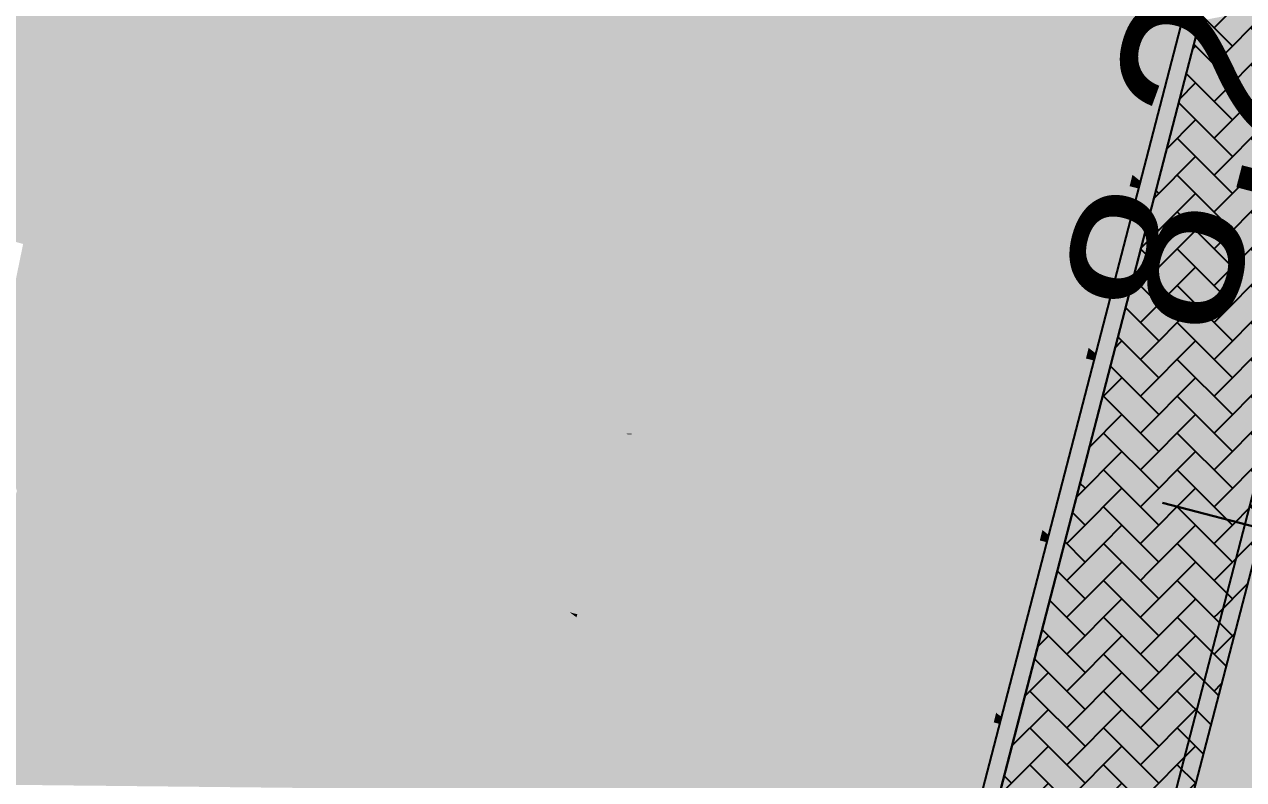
# Model space of a CAD drawing. Header units: millimetres. Extents: x 340454 to 342791, y 6993867 to 6995092.
# Drawn here: x 340750.35 to 340757.48, y 6994456.21 to 6994460.63 of the extents above; entities that cross this region are included whole.
import ezdxf

# ---------------------------------------------------------------- set-up
doc = ezdxf.new("R2010")
doc.units = ezdxf.units.MM
doc.header["$LTSCALE"] = 10
doc.layers.add('_1 TXT_Estaca', color=4, linetype='Continuous', lineweight=30)
for name, color, linetype in [('A-MODELAGEM', 7, 'Continuous'), ('Alinhamento', 7, 'Continuous'), ('ANGICO', 7, 'Continuous'), ('F-HZ-CORREDOR-FEAT', 2, 'Continuous'), ('Lotes', 7, 'Continuous'), ('T-HM-COTAS-TXT', 2, 'Continuous'), ('TRAMA', 7, 'Continuous'), ('URB-Quadras', 3, 'Continuous')]:
    doc.layers.add(name, color=color, linetype=linetype)
doc.styles.add('ARIAL', font='arial.ttf', dxfattribs={"height": 2})
pattern_1 = [(45, (337861.49948, 6993610.78793), (0, 0.215526147), [0.4572, -0.1524]), (135, (337861.60724, 6993610.8957), (2e-17, 0.215526147), [0.4572, -0.1524])]

msp = doc.modelspace()

# ---------------------------------------------------------------- hatches: boundary and pattern name
at = {"layer": 'ANGICO', "lineweight": 20, "transparency": 33554687}
h = msp.add_hatch(dxfattribs=at)
h.set_pattern_fill('DASH', color=253, scale=0.02, double=1)
h.set_pattern_definition([(0, (337861.49948, 6993610.78793), (0.0635, 0.0635), [0.0635, -0.0635])])
h.paths.add_polyline_path([(340764.6283, 6994483.2034), (340764.3208, 6994483.6107), (340755.6611, 6994450.2599), (340756.0482, 6994450.1594)])
at = {"layer": 'TRAMA'}
h = msp.add_hatch(dxfattribs=at)
h.set_pattern_fill('AR-HBONE', color=253, scale=0.0015)
h.set_pattern_definition(pattern_1)
h.paths.add_polyline_path([(340758.8749, 6994464.7229), (340758.2833, 6994464.7259), (340756.4627, 6994457.7107), (340757.4418, 6994457.1155), (340757.787, 6994458.4447), (340759.3959, 6994464.6367)], flags=17)
h = msp.add_hatch(dxfattribs=at)
h.set_pattern_fill('AR-HBONE', color=253, scale=0.0015)
h.set_pattern_definition([(45, (340755.23036, 6994449.10018), (0, 0.21552615), [0.4572, -0.1524]), (135, (340755.33812, 6994449.20794), (2e-17, 0.21552615), [0.4572, -0.1524])])
h.paths.add_polyline_path([(340756.3296, 6994449.254), (340755.847, 6994449.3847), (340755.8457, 6994449.3797), (340754.4102, 6994449.7739), (340754.2778, 6994449.2917, 0.044622), (340755.9825, 6994447.9176)])
h.paths.add_polyline_path([(340716.6553, 6994459.6245), (340720.6048, 6994458.5397), (340720.6108, 6994458.5541), (340720.7985, 6994458.5612), (340720.7889, 6994458.4892), (340720.8948, 6994458.4601), (340720.9078, 6994458.4917), (340721.0493, 6994458.4739), (340721.0785, 6994458.4097), (340721.2063, 6994458.3746), (340721.2507, 6994458.4814), (340721.4384, 6994458.4885), (340721.4156, 6994458.3171), (340721.4964, 6994458.2949), (340721.5476, 6994458.419), (340721.6892, 6994458.4013), (340721.6922, 6994458.3945), (340721.8602, 6994458.4008), (340721.8337, 6994458.2022), (340721.9078, 6994458.1819), (340721.9694, 6994458.3313), (340722.111, 6994458.3136), (340722.2083, 6994458.0994), (340727.5233, 6994456.6396), (340727.5825, 6994456.7821), (340727.7702, 6994456.7892), (340727.7423, 6994456.5795), (340727.8136, 6994456.5599), (340727.8794, 6994456.7197), (340728.021, 6994456.7019), (340728.1242, 6994456.4746), (340728.1248, 6994456.4745), (340728.2223, 6994456.7094), (340728.41, 6994456.7165), (340728.3715, 6994456.4273), (340728.3399, 6994456.4154), (340728.5659, 6994456.3533), (340728.4543, 6994456.4893), (340728.5193, 6994456.647), (340728.6608, 6994456.6293), (340728.6639, 6994456.6225), (340728.8318, 6994456.6288), (340728.7933, 6994456.3396), (340728.7184, 6994456.3114), (340729.0176, 6994456.2293), (340728.8761, 6994456.4016), (340728.9411, 6994456.5593), (340729.0826, 6994456.5416), (340729.1841, 6994456.3181), (340729.09, 6994456.2094), (340754.2778, 6994449.2917), (340754.4102, 6994449.7739), (340716.7018, 6994460.1302), (340716.5096, 6994460.1853), (340716.3988, 6994459.8009), (340716.2109, 6994459.855), (340712.4722, 6994451.6724), (340712.5647, 6994451.6301), (340712.9269, 6994451.4645)])
h = msp.add_hatch(dxfattribs=at)
h.set_pattern_fill('MUDST', color=253, scale=0.8)
h.set_pattern_definition([(0, (340635.80378, 6994418.6693), (0.4, 0.2), [0.2, -0.2, 0, -0.2, 0, -0.2])])
edge = h.paths.add_edge_path()
edge.add_arc((340775.0185, 6994431.6768), 64.7097, 154.412233, 158.620376)
edge.add_line((340714.7618, 6994455.2664), (340748.2707, 6994448.0859))
edge.add_line((340748.2707, 6994448.0859), (340771.8655, 6994443.6619))
edge.add_arc((340774.748, 6994446.1866), 3.8318, 208.00531, 221.21397, ccw=False)
edge.add_arc((340767.319, 6994441.4674), 4.9895, 35.81786, 101.46147)
edge.add_arc((340762.8138, 6994458.1365), 12.2919, 226.01774, 286.61018, ccw=False)
edge.add_line((340754.2778, 6994449.2917), (340716.6553, 6994459.6245))
h = msp.add_hatch(dxfattribs=at)
h.set_pattern_fill('AR-HBONE', color=253, scale=0.0015)
h.set_pattern_definition(pattern_1)
h.paths.add_polyline_path([(340757.4418, 6994457.1155), (340756.4627, 6994457.7107), (340755.9122, 6994455.5893), (340756.902, 6994455.0373)], flags=17)

# ---------------------------------------------------------------- linework, layer by layer
at = {"lineweight": 20}
msp.add_lwpolyline([(340722.6258, 6994477.3139, -0.021462), (340715.5969, 6994465.5717, -0.089425), (340715.3822, 6994462.0823), (340754.7892, 6994451.2595), (340758.9926, 6994467.4562), (340722.6258, 6994477.3139, -0.022322)], format="xyb", close=True, dxfattribs=at)
at = {"layer": '_1 TXT_Estaca', "color": 7, "linetype": 'Continuous', "lineweight": 30}
msp.add_line((340757.9741, 6994457.5778), (340757.0062, 6994457.8291), dxfattribs=at)
at = {"layer": 'A-MODELAGEM', "color": 161, "linetype": 'Continuous', "lineweight": -3}
for points in [[(340753.0555, 6994461.255), (340752.4572, 6994460.9959), (340752.8789, 6994460.5596)], [(340753.0555, 6994461.255), (340752.8789, 6994460.5596), (340752.9022, 6994460.5673)], [(340753.0774, 6994461.2645), (340753.0555, 6994461.255), (340752.9022, 6994460.5673)], [(340753.0774, 6994461.2645), (340752.9022, 6994460.5673), (340753.4997, 6994460.7633)], [(340754.9484, 6994461.2386), (340754.6055, 6994460.2539), (340756.9646, 6994459.6416)], [(340755.3381, 6994460.93), (340754.9484, 6994461.2386), (340754.6055, 6994460.2539)], [(340754.9484, 6994461.2386), (340754.7936, 6994461.1878), (340754.6055, 6994460.2539)], [(340754.9484, 6994461.2386), (340756.9646, 6994459.6416), (340757.2257, 6994460.6476)], [(340754.7486, 6994461.173), (340754.105, 6994460.9619), (340754.4558, 6994460.2219)], [(340754.7486, 6994461.173), (340754.4558, 6994460.2219), (340754.5053, 6994460.2324)], [(340754.7936, 6994461.1878), (340754.7486, 6994461.173), (340754.5053, 6994460.2324)], [(340754.7936, 6994461.1878), (340754.5053, 6994460.2324), (340754.6055, 6994460.2539)], [(340759.3969, 6994461.0651), (340757.2257, 6994460.6476), (340759.1218, 6994460.0051)], [(340750.7801, 6994460.9755), (340750.1632, 6994460.8565), (340750.0493, 6994460.523)], [(340750.7801, 6994460.9755), (340750.0493, 6994460.523), (340750.6734, 6994460.58)], [(340750.7801, 6994460.9755), (340750.6734, 6994460.58), (340750.7004, 6994460.5943)], [(340750.8065, 6994460.9918), (340750.7801, 6994460.9755), (340750.7004, 6994460.5943)], [(340751.31, 6994460.9173), (340750.8065, 6994460.9918), (340750.7004, 6994460.5943)], [(340752.4572, 6994460.9959), (340751.8419, 6994460.7295), (340752.2479, 6994460.3526)], [(340752.4572, 6994460.9959), (340752.2479, 6994460.3526), (340752.8789, 6994460.5596)], [(340754.0743, 6994460.9518), (340753.4997, 6994460.7633), (340753.8635, 6994460.0953)], [(340754.0743, 6994460.9518), (340753.8635, 6994460.0953), (340753.8864, 6994460.1002)], [(340754.0954, 6994460.9587), (340754.0743, 6994460.9518), (340753.8864, 6994460.1002)], [(340754.0954, 6994460.9587), (340753.8864, 6994460.1002), (340753.8968, 6994460.1025)], [(340754.105, 6994460.9619), (340754.0954, 6994460.9587), (340753.8968, 6994460.1025)], [(340754.105, 6994460.9619), (340753.8968, 6994460.1025), (340754.4558, 6994460.2219)], [(340755.9447, 6994460.98), (340755.3381, 6994460.93), (340755.824, 6994460.5451)], [(340755.9525, 6994460.978), (340755.9447, 6994460.98), (340755.824, 6994460.5451)], [(340755.9525, 6994460.978), (340755.824, 6994460.5451), (340755.8312, 6994460.5394)], [(340756.518, 6994460.8313), (340755.9525, 6994460.978), (340755.8312, 6994460.5394)], [(340751.31, 6994460.9173), (340750.7004, 6994460.5943), (340751.1471, 6994460.4285)], [(340751.31, 6994460.9173), (340751.1471, 6994460.4285), (340751.8173, 6994460.7188)], [(340755.1632, 6994460.1091), (340755.3381, 6994460.93), (340754.6055, 6994460.2539)], [(340755.824, 6994460.5451), (340755.3381, 6994460.93), (340755.1632, 6994460.1091)], [(340756.518, 6994460.8313), (340755.8312, 6994460.5394), (340756.2925, 6994460.174)], [(340757.0701, 6994460.688), (340756.518, 6994460.8313), (340756.2925, 6994460.174)], [(340751.8419, 6994460.7295), (340751.8173, 6994460.7188), (340751.6975, 6994460.1721)], [(340751.8419, 6994460.7295), (340751.6975, 6994460.1721), (340752.2479, 6994460.3526)], [(340753.4997, 6994460.7633), (340752.9022, 6994460.5673), (340753.2461, 6994459.9634)], [(340753.4997, 6994460.7633), (340753.2461, 6994459.9634), (340753.8635, 6994460.0953)], [(340751.8173, 6994460.7188), (340751.1471, 6994460.4285), (340751.672, 6994460.1637)], [(340751.8173, 6994460.7188), (340751.672, 6994460.1637), (340751.6975, 6994460.1721)], [(340756.8315, 6994459.747), (340757.0701, 6994460.688), (340756.2925, 6994460.174)], [(340757.1258, 6994460.6735), (340757.0701, 6994460.688), (340756.8315, 6994459.747)], [(340757.1258, 6994460.6735), (340756.8315, 6994459.747), (340756.8758, 6994459.7119)], [(340757.1289, 6994460.6727), (340757.1258, 6994460.6735), (340756.8758, 6994459.7119)], [(340757.1289, 6994460.6727), (340756.8758, 6994459.7119), (340756.8789, 6994459.7095)], [(340750.7004, 6994460.5943), (340750.6734, 6994460.58), (340750.592, 6994460.1881)], [(340751.1471, 6994460.4285), (340750.7004, 6994460.5943), (340750.592, 6994460.1881)], [(340757.2257, 6994460.6476), (340756.9646, 6994459.6416), (340759.1218, 6994460.0051)], [(340750.6734, 6994460.58), (340750.0493, 6994460.523), (340749.9351, 6994460.1889)], [(340750.6734, 6994460.58), (340749.9351, 6994460.1889), (340750.5645, 6994460.1762)], [(340750.6734, 6994460.58), (340750.5645, 6994460.1762), (340750.592, 6994460.1881)], [(340752.8789, 6994460.5596), (340752.2479, 6994460.3526), (340752.6978, 6994459.8463)], [(340752.8789, 6994460.5596), (340752.6978, 6994459.8463), (340752.7224, 6994459.8516)], [(340752.9022, 6994460.5673), (340752.8789, 6994460.5596), (340752.7224, 6994459.8516)], [(340752.9022, 6994460.5673), (340752.7224, 6994459.8516), (340753.2461, 6994459.9634)], [(340755.824, 6994460.5451), (340755.1632, 6994460.1091), (340755.6667, 6994459.9785)], [(340755.8312, 6994460.5394), (340755.824, 6994460.5451), (340755.6667, 6994459.9785)], [(340755.8312, 6994460.5394), (340755.6667, 6994459.9785), (340755.6756, 6994459.9762)], [(340756.2925, 6994460.174), (340755.8312, 6994460.5394), (340755.6756, 6994459.9762)], [(340751.1471, 6994460.4285), (340750.592, 6994460.1881), (340750.9835, 6994459.9378)], [(340751.1471, 6994460.4285), (340750.9835, 6994459.9378), (340751.672, 6994460.1637)], [(340752.2479, 6994460.3526), (340751.6975, 6994460.1721), (340752.0374, 6994459.7053)], [(340752.2479, 6994460.3526), (340752.0374, 6994459.7053), (340752.6978, 6994459.8463)], [(340754.5053, 6994460.2324), (340754.4558, 6994460.2219), (340754.2132, 6994459.2647)], [(340754.5053, 6994460.2324), (340754.2132, 6994459.2647), (340754.2626, 6994459.2691)], [(340754.6055, 6994460.2539), (340754.2626, 6994459.2691), (340756.7035, 6994458.6356)], [(340755.111, 6994459.864), (340754.6055, 6994460.2539), (340754.2626, 6994459.2691)], [(340754.6055, 6994460.2539), (340754.5053, 6994460.2324), (340754.2626, 6994459.2691)], [(340754.6055, 6994460.2539), (340756.7035, 6994458.6356), (340756.9646, 6994459.6416)], [(340755.111, 6994459.864), (340755.1632, 6994460.1091), (340754.6055, 6994460.2539)], [(340750.5645, 6994460.1762), (340749.9351, 6994460.1889), (340749.8208, 6994459.8541)], [(340750.5645, 6994460.1762), (340749.8208, 6994459.8541), (340750.4533, 6994459.7639)], [(340750.5645, 6994460.1762), (340750.4533, 6994459.7639), (340750.4812, 6994459.773)], [(340750.592, 6994460.1881), (340750.5645, 6994460.1762), (340750.4812, 6994459.773)], [(340750.592, 6994460.1881), (340750.4812, 6994459.773), (340750.9835, 6994459.9378)], [(340751.672, 6994460.1637), (340750.9835, 6994459.9378), (340751.5232, 6994459.5954)], [(340751.672, 6994460.1637), (340751.5232, 6994459.5954), (340751.5496, 6994459.6011)], [(340751.6975, 6994460.1721), (340751.672, 6994460.1637), (340751.5496, 6994459.6011)], [(340751.6975, 6994460.1721), (340751.5496, 6994459.6011), (340752.0374, 6994459.7053)], [(340754.4558, 6994460.2219), (340753.8968, 6994460.1025), (340754.1597, 6994459.26)], [(340754.4558, 6994460.2219), (340754.1597, 6994459.26), (340754.2132, 6994459.2647)], [(340756.2925, 6994460.174), (340755.6756, 6994459.9762), (340756.1798, 6994459.8453)], [(340756.8315, 6994459.747), (340756.2925, 6994460.174), (340756.1798, 6994459.8453)], [(340753.8635, 6994460.0953), (340753.2461, 6994459.9634), (340753.6468, 6994459.2147)], [(340753.8635, 6994460.0953), (340753.6468, 6994459.2147), (340753.6713, 6994459.2169)], [(340753.8864, 6994460.1002), (340753.8635, 6994460.0953), (340753.6713, 6994459.2169)], [(340753.8864, 6994460.1002), (340753.6713, 6994459.2169), (340753.6825, 6994459.2178)], [(340753.8968, 6994460.1025), (340753.8864, 6994460.1002), (340753.6825, 6994459.2178)], [(340753.8968, 6994460.1025), (340753.6825, 6994459.2178), (340754.1597, 6994459.26)], [(340755.6667, 6994459.9785), (340755.1632, 6994460.1091), (340755.111, 6994459.864)], [(340753.2461, 6994459.9634), (340752.7224, 6994459.8516), (340752.9902, 6994459.1567)], [(340753.2461, 6994459.9634), (340752.9902, 6994459.1567), (340753.6468, 6994459.2147)], [(340755.6667, 6994459.9785), (340755.111, 6994459.864), (340755.5425, 6994459.5311)], [(340755.6756, 6994459.9762), (340755.6667, 6994459.9785), (340755.5425, 6994459.5311)], [(340755.6756, 6994459.9762), (340755.5425, 6994459.5311), (340755.5508, 6994459.5247)], [(340756.1798, 6994459.8453), (340755.6756, 6994459.9762), (340755.5508, 6994459.5247)], [(340759.1218, 6994460.0051), (340756.9646, 6994459.6416), (340758.8467, 6994458.9451)], [(340750.9835, 6994459.9378), (340750.4812, 6994459.773), (340750.8192, 6994459.445)], [(340750.9835, 6994459.9378), (340750.8192, 6994459.445), (340751.5232, 6994459.5954)], [(340750.4533, 6994459.7639), (340749.8208, 6994459.8541), (340749.7062, 6994459.5188)], [(340752.6978, 6994459.8463), (340752.0374, 6994459.7053), (340752.5119, 6994459.1144)], [(340752.6978, 6994459.8463), (340752.5119, 6994459.1144), (340752.5377, 6994459.1167)], [(340752.7224, 6994459.8516), (340752.6978, 6994459.8463), (340752.5377, 6994459.1167)], [(340752.7224, 6994459.8516), (340752.5377, 6994459.1167), (340752.9902, 6994459.1567)], [(340754.9465, 6994459.0916), (340755.111, 6994459.864), (340754.2626, 6994459.2691)], [(340755.5425, 6994459.5311), (340755.111, 6994459.864), (340754.9465, 6994459.0916)], [(340756.1798, 6994459.8453), (340755.5508, 6994459.5247), (340755.9612, 6994459.2082)], [(340756.8146, 6994459.6805), (340756.1798, 6994459.8453), (340755.9612, 6994459.2082)], [(340756.8146, 6994459.6805), (340756.8315, 6994459.747), (340756.1798, 6994459.8453)], [(340750.4533, 6994459.7639), (340749.7062, 6994459.5188), (340750.3397, 6994459.3426)], [(340750.4533, 6994459.7639), (340750.3397, 6994459.3426), (340750.3679, 6994459.3486)], [(340750.4812, 6994459.773), (340750.4533, 6994459.7639), (340750.3679, 6994459.3486)], [(340750.4812, 6994459.773), (340750.3679, 6994459.3486), (340750.8192, 6994459.445)], [(340756.8758, 6994459.7119), (340756.8315, 6994459.747), (340756.8146, 6994459.6805)], [(340752.0374, 6994459.7053), (340751.5496, 6994459.6011), (340751.8255, 6994459.0537)], [(340752.0374, 6994459.7053), (340751.8255, 6994459.0537), (340752.5119, 6994459.1144)], [(340756.5748, 6994458.7349), (340756.8146, 6994459.6805), (340755.9612, 6994459.2082)], [(340756.8643, 6994459.6677), (340756.8146, 6994459.6805), (340756.5748, 6994458.7349)], [(340756.8643, 6994459.6677), (340756.5748, 6994458.7349), (340756.6139, 6994458.7047)], [(340756.8678, 6994459.6667), (340756.8643, 6994459.6677), (340756.6139, 6994458.7047)], [(340756.8678, 6994459.6667), (340756.6139, 6994458.7047), (340756.6174, 6994458.702)], [(340756.8758, 6994459.7119), (340756.8146, 6994459.6805), (340756.8643, 6994459.6677)], [(340756.8789, 6994459.7095), (340756.8758, 6994459.7119), (340756.8643, 6994459.6677)], [(340756.8678, 6994459.6667), (340756.8789, 6994459.7095), (340756.8643, 6994459.6677)], [(340751.5232, 6994459.5954), (340750.8192, 6994459.445), (340751.3709, 6994459.0136)], [(340751.5232, 6994459.5954), (340751.3709, 6994459.0136), (340751.398, 6994459.016)], [(340751.5496, 6994459.6011), (340751.5232, 6994459.5954), (340751.398, 6994459.016)], [(340751.5496, 6994459.6011), (340751.398, 6994459.016), (340751.8255, 6994459.0537)], [(340756.9646, 6994459.6416), (340756.7035, 6994458.6356), (340758.8467, 6994458.9451)], [(340755.5425, 6994459.5311), (340754.9465, 6994459.0916), (340755.3887, 6994458.9769)], [(340755.5508, 6994459.5247), (340755.5425, 6994459.5311), (340755.3887, 6994458.9769)], [(340755.5508, 6994459.5247), (340755.3887, 6994458.9769), (340755.3987, 6994458.9743)], [(340755.9612, 6994459.2082), (340755.5508, 6994459.5247), (340755.3987, 6994458.9743)], [(340750.8192, 6994459.445), (340750.3679, 6994459.3486), (340750.6543, 6994458.9502)], [(340750.8192, 6994459.445), (340750.6543, 6994458.9502), (340751.3709, 6994459.0136)], [(340750.3679, 6994459.3486), (340750.3397, 6994459.3426), (340750.252, 6994458.9147)], [(340750.3679, 6994459.3486), (340750.252, 6994458.9147), (340750.6543, 6994458.9502)], [(340754.1597, 6994459.26), (340753.6825, 6994459.2178), (340753.8434, 6994458.2322)], [(340754.1597, 6994459.26), (340753.8434, 6994458.2322), (340753.9016, 6994458.2324)], [(340754.2626, 6994459.2691), (340753.9004, 6994458.2289), (340756.4277, 6994457.573)], [(340754.8811, 6994458.7846), (340754.2626, 6994459.2691), (340753.9016, 6994458.2324)], [(340754.2626, 6994459.2691), (340754.2132, 6994459.2647), (340753.9016, 6994458.2324)], [(340754.2132, 6994459.2647), (340754.1597, 6994459.26), (340753.9016, 6994458.2324)], [(340754.2626, 6994459.2691), (340756.4277, 6994457.573), (340756.7035, 6994458.6356)], [(340754.8811, 6994458.7846), (340754.9465, 6994459.0916), (340754.2626, 6994459.2691)], [(340752.9902, 6994459.1567), (340752.5377, 6994459.1167), (340752.7175, 6994458.2968)], [(340752.9902, 6994459.1567), (340752.7175, 6994458.2968), (340753.411, 6994458.257)], [(340753.6468, 6994459.2147), (340752.9902, 6994459.1567), (340753.411, 6994458.257)], [(340753.6468, 6994459.2147), (340753.411, 6994458.257), (340753.4373, 6994458.2555)], [(340753.6713, 6994459.2169), (340753.6468, 6994459.2147), (340753.4373, 6994458.2555)], [(340753.6713, 6994459.2169), (340753.4373, 6994458.2555), (340753.4493, 6994458.2548)], [(340753.6825, 6994459.2178), (340753.6713, 6994459.2169), (340753.4493, 6994458.2548)], [(340753.6825, 6994459.2178), (340753.4493, 6994458.2548), (340753.8434, 6994458.2322)], [(340755.9612, 6994459.2082), (340755.3987, 6994458.9743), (340755.8415, 6994458.8593)], [(340756.5748, 6994458.7349), (340755.9612, 6994459.2082), (340755.8415, 6994458.8593)], [(340752.5119, 6994459.1144), (340751.8255, 6994459.0537), (340752.3102, 6994458.3202)], [(340752.5119, 6994459.1144), (340752.3102, 6994458.3202), (340752.3372, 6994458.3187)], [(340752.5377, 6994459.1167), (340752.5119, 6994459.1144), (340752.3372, 6994458.3187)], [(340752.5377, 6994459.1167), (340752.3372, 6994458.3187), (340752.7175, 6994458.2968)], [(340755.3887, 6994458.9769), (340754.9465, 6994459.0916), (340754.8811, 6994458.7846)], [(340751.3709, 6994459.0136), (340750.6543, 6994458.9502), (340751.206, 6994458.3836)], [(340751.3709, 6994459.0136), (340751.206, 6994458.3836), (340751.2338, 6994458.382)], [(340751.398, 6994459.016), (340751.3709, 6994459.0136), (340751.2338, 6994458.382)], [(340751.398, 6994459.016), (340751.2338, 6994458.382), (340751.6002, 6994458.361)], [(340751.8255, 6994459.0537), (340751.398, 6994459.016), (340751.6002, 6994458.361)], [(340751.8255, 6994459.0537), (340751.6002, 6994458.361), (340752.3102, 6994458.3202)], [(340750.6543, 6994458.9502), (340750.252, 6994458.9147), (340750.4793, 6994458.4254)], [(340750.6543, 6994458.9502), (340750.4793, 6994458.4254), (340751.206, 6994458.3836)], [(340755.3887, 6994458.9769), (340754.8811, 6994458.7846), (340755.2542, 6994458.4923)], [(340755.3987, 6994458.9743), (340755.3887, 6994458.9769), (340755.2542, 6994458.4923)], [(340755.3987, 6994458.9743), (340755.2542, 6994458.4923), (340755.2635, 6994458.485)], [(340755.8415, 6994458.8593), (340755.3987, 6994458.9743), (340755.2635, 6994458.485)], [(340758.8467, 6994458.9451), (340756.7035, 6994458.6356), (340758.5715, 6994457.8851)], [(340750.252, 6994458.9147), (340750.1268, 6994458.4456), (340750.4793, 6994458.4254)], [(340755.8415, 6994458.8593), (340755.2635, 6994458.485), (340755.6179, 6994458.2074)], [(340756.5591, 6994458.6731), (340755.8415, 6994458.8593), (340755.6179, 6994458.2074)], [(340756.5591, 6994458.6731), (340756.5748, 6994458.7349), (340755.8415, 6994458.8593)], [(340754.7175, 6994458.0168), (340754.8811, 6994458.7846), (340753.9016, 6994458.2324)], [(340755.2542, 6994458.4923), (340754.8811, 6994458.7846), (340754.7175, 6994458.0168)], [(340756.6139, 6994458.7047), (340756.5748, 6994458.7349), (340756.5591, 6994458.6731)], [(340756.3046, 6994457.6695), (340756.5591, 6994458.6731), (340755.6179, 6994458.2074)], [(340756.6028, 6994458.6618), (340756.5591, 6994458.6731), (340756.3046, 6994457.6695)], [(340756.6028, 6994458.6618), (340756.3046, 6994457.6695), (340756.338, 6994457.6433)], [(340756.6067, 6994458.6608), (340756.6028, 6994458.6618), (340756.338, 6994457.6433)], [(340756.6067, 6994458.6608), (340756.338, 6994457.6433), (340756.3419, 6994457.6403)], [(340756.6139, 6994458.7047), (340756.5591, 6994458.6731), (340756.6028, 6994458.6618)], [(340756.6174, 6994458.702), (340756.6139, 6994458.7047), (340756.6028, 6994458.6618)], [(340756.6067, 6994458.6608), (340756.6174, 6994458.702), (340756.6028, 6994458.6618)], [(340756.7035, 6994458.6356), (340756.4277, 6994457.573), (340758.5715, 6994457.8851)], [(340750.4793, 6994458.4254), (340750.1268, 6994458.4456), (340750.3035, 6994457.8982)], [(340755.2542, 6994458.4923), (340754.7175, 6994458.0168), (340755.095, 6994457.9189)], [(340755.2635, 6994458.485), (340755.2542, 6994458.4923), (340755.095, 6994457.9189)], [(340755.2635, 6994458.485), (340755.095, 6994457.9189), (340755.1062, 6994457.916)], [(340755.6179, 6994458.2074), (340755.2635, 6994458.485), (340755.1062, 6994457.916)], [(340750.4793, 6994458.4254), (340750.3035, 6994457.8982), (340751.0368, 6994457.7373)], [(340751.206, 6994458.3836), (340750.4793, 6994458.4254), (340751.0368, 6994457.7373)], [(340751.206, 6994458.3836), (340751.0368, 6994457.7373), (340751.0651, 6994457.7311)], [(340751.2338, 6994458.382), (340751.206, 6994458.3836), (340751.0651, 6994457.7311)], [(340751.2338, 6994458.382), (340751.0651, 6994457.7311), (340751.3733, 6994457.6635)], [(340751.6002, 6994458.361), (340751.2338, 6994458.382), (340751.3733, 6994457.6635)], [(340751.6002, 6994458.361), (340751.3733, 6994457.6635), (340752.1028, 6994457.5035)], [(340752.3102, 6994458.3202), (340751.6002, 6994458.361), (340752.1028, 6994457.5035)], [(340752.3102, 6994458.3202), (340752.1028, 6994457.5035), (340752.1309, 6994457.4974)], [(340752.3372, 6994458.3187), (340752.3102, 6994458.3202), (340752.1309, 6994457.4974)], [(340752.3372, 6994458.3187), (340752.1309, 6994457.4974), (340752.4423, 6994457.4291)], [(340752.7175, 6994458.2968), (340752.3372, 6994458.3187), (340752.4423, 6994457.4291)], [(340752.7175, 6994458.2968), (340752.4423, 6994457.4291), (340753.1681, 6994457.2699)], [(340753.411, 6994458.257), (340752.7175, 6994458.2968), (340753.1681, 6994457.2699)], [(340753.411, 6994458.257), (340753.1681, 6994457.2699), (340753.1959, 6994457.2638)], [(340753.4373, 6994458.2555), (340753.411, 6994458.257), (340753.1959, 6994457.2638)], [(340753.4373, 6994458.2555), (340753.1959, 6994457.2638), (340753.2085, 6994457.261)], [(340753.4493, 6994458.2548), (340753.4373, 6994458.2555), (340753.2085, 6994457.261)], [(340753.4493, 6994458.2548), (340753.2085, 6994457.261), (340753.5232, 6994457.192)], [(340753.8434, 6994458.2322), (340753.4493, 6994458.2548), (340753.5232, 6994457.192)], [(340753.8434, 6994458.2322), (340753.5232, 6994457.192), (340753.5382, 6994457.1887)], [(340753.9004, 6994458.2289), (340753.8434, 6994458.2322), (340753.5382, 6994457.1887)], [(340753.9004, 6994458.2289), (340753.5382, 6994457.1887), (340756.152, 6994456.5104)], [(340753.9004, 6994458.2289), (340753.5382, 6994457.1887), (340753.5831, 6994457.177)], [(340753.9006, 6994458.2289), (340753.9004, 6994458.2289), (340753.5831, 6994457.177)], [(340754.6421, 6994457.6628), (340753.9006, 6994458.2289), (340753.5831, 6994457.177)], [(340753.9016, 6994458.2324), (340753.8434, 6994458.2322), (340753.9004, 6994458.2289)], [(340753.9016, 6994458.2324), (340753.9004, 6994458.2289), (340753.9006, 6994458.2289)], [(340753.9004, 6994458.2289), (340756.152, 6994456.5104), (340756.4277, 6994457.573)], [(340754.7175, 6994458.0168), (340753.9016, 6994458.2324), (340753.9006, 6994458.2289)], [(340754.6421, 6994457.6628), (340754.7175, 6994458.0168), (340753.9006, 6994458.2289)], [(340755.6179, 6994458.2074), (340755.1062, 6994457.916), (340755.4842, 6994457.8179)], [(340756.3046, 6994457.6695), (340755.6179, 6994458.2074), (340755.4842, 6994457.8179)], [(340755.095, 6994457.9189), (340754.7175, 6994458.0168), (340754.6421, 6994457.6628)], [(340750.3035, 6994457.8982), (340750.127, 6994457.3687), (340751.0368, 6994457.7373)], [(340755.095, 6994457.9189), (340754.6421, 6994457.6628), (340754.9572, 6994457.4223)], [(340755.1062, 6994457.916), (340755.095, 6994457.9189), (340754.9572, 6994457.4223)], [(340755.1062, 6994457.916), (340754.9572, 6994457.4223), (340754.9676, 6994457.4143)], [(340755.4842, 6994457.8179), (340755.1062, 6994457.916), (340754.9676, 6994457.4143)], [(340758.5718, 6994457.8834), (340758.5715, 6994457.8851), (340756.4277, 6994457.573)], [(340758.5718, 6994457.8834), (340756.4277, 6994457.573), (340758.1851, 6994456.3938)], [(340755.4842, 6994457.8179), (340754.9676, 6994457.4143), (340755.2673, 6994457.1856)], [(340756.2892, 6994457.6089), (340755.4842, 6994457.8179), (340755.2673, 6994457.1856)], [(340756.2892, 6994457.6089), (340756.3046, 6994457.6695), (340755.4842, 6994457.8179)], [(340751.0368, 6994457.7373), (340750.127, 6994457.3687), (340750.8631, 6994457.0741)], [(340751.0368, 6994457.7373), (340750.8631, 6994457.0741), (340751.0651, 6994457.7311)], [(340751.0651, 6994457.7311), (340750.8631, 6994457.0741), (340750.8919, 6994457.0625)], [(340751.3733, 6994457.6635), (340751.0651, 6994457.7311), (340750.8919, 6994457.0625)], [(340751.3733, 6994457.6635), (340750.8919, 6994457.0625), (340751.1449, 6994456.9613)], [(340751.3733, 6994457.6635), (340751.1449, 6994456.9613), (340752.1028, 6994457.5035)], [(340754.4886, 6994456.9421), (340754.6421, 6994457.6628), (340753.5831, 6994457.177)], [(340754.9572, 6994457.4223), (340754.6421, 6994457.6628), (340754.4886, 6994456.9421)], [(340756.338, 6994457.6433), (340756.3046, 6994457.6695), (340756.2892, 6994457.6089)], [(340756.0336, 6994456.6008), (340756.2892, 6994457.6089), (340755.2673, 6994457.1856)], [(340756.3265, 6994457.5993), (340756.2892, 6994457.6089), (340756.0336, 6994456.6008)], [(340756.3265, 6994457.5993), (340756.0336, 6994456.6008), (340756.0614, 6994456.5795)], [(340756.3309, 6994457.5981), (340756.3265, 6994457.5993), (340756.0614, 6994456.5795)], [(340756.0657, 6994456.5762), (340756.3309, 6994457.5981), (340756.0614, 6994456.5795)], [(340756.338, 6994457.6433), (340756.2892, 6994457.6089), (340756.3265, 6994457.5993)], [(340756.3419, 6994457.6403), (340756.338, 6994457.6433), (340756.3265, 6994457.5993)], [(340756.3419, 6994457.6403), (340756.3265, 6994457.5993), (340756.3309, 6994457.5981)], [(340756.4277, 6994457.573), (340756.152, 6994456.5104), (340758.1851, 6994456.3938)], [(340752.1028, 6994457.5035), (340751.1449, 6994456.9613), (340751.8895, 6994456.6633)], [(340752.1028, 6994457.5035), (340751.8895, 6994456.6633), (340752.1309, 6994457.4974)], [(340752.1309, 6994457.4974), (340751.8895, 6994456.6633), (340751.9184, 6994456.6517)], [(340752.4423, 6994457.4291), (340752.1309, 6994457.4974), (340751.9184, 6994456.6517)], [(340752.4423, 6994457.4291), (340751.9184, 6994456.6517), (340752.1646, 6994456.5533)], [(340752.4423, 6994457.4291), (340752.1646, 6994456.5533), (340753.1681, 6994457.2699)], [(340754.9572, 6994457.4223), (340754.4886, 6994456.9421), (340754.8013, 6994456.8609)], [(340754.9676, 6994457.4143), (340754.9572, 6994457.4223), (340754.8013, 6994456.8609)], [(340754.9676, 6994457.4143), (340754.8013, 6994456.8609), (340754.8138, 6994456.8577)], [(340755.2673, 6994457.1856), (340754.9676, 6994457.4143), (340754.8138, 6994456.8577)], [(340750.127, 6994457.3687), (340749.7325, 6994456.1853), (340750.628, 6994456.1757)], [(340750.127, 6994457.3687), (340750.628, 6994456.1757), (340750.8631, 6994457.0741)], [(340753.1681, 6994457.2699), (340752.1646, 6994456.5533), (340752.9175, 6994456.2519)], [(340753.1681, 6994457.2699), (340752.9175, 6994456.2519), (340753.1959, 6994457.2638)], [(340753.1959, 6994457.2638), (340752.9175, 6994456.2519), (340752.9467, 6994456.2403)], [(340753.1959, 6994457.2638), (340752.9467, 6994456.2403), (340753.2085, 6994457.261)], [(340753.2085, 6994457.261), (340752.9467, 6994456.2403), (340752.96, 6994456.2349)], [(340753.2085, 6994457.261), (340752.96, 6994456.2349), (340753.4002, 6994456.7922)], [(340753.5232, 6994457.192), (340753.2085, 6994457.261), (340753.4002, 6994456.7922)], [(340753.5382, 6994457.1887), (340753.176, 6994456.1485), (340755.8762, 6994455.4477)], [(340753.5778, 6994457.1593), (340753.4002, 6994456.7922), (340753.2657, 6994456.1252)], [(340754.4038, 6994456.5441), (340753.5778, 6994457.1593), (340753.2657, 6994456.1252)], [(340753.5232, 6994457.192), (340753.4002, 6994456.7922), (340753.5382, 6994457.1887)], [(340753.5778, 6994457.1593), (340753.5382, 6994457.1887), (340753.4002, 6994456.7922)], [(340753.5382, 6994457.1887), (340755.8762, 6994455.4477), (340756.152, 6994456.5104)], [(340753.5831, 6994457.177), (340753.5382, 6994457.1887), (340753.5778, 6994457.1593)], [(340754.4886, 6994456.9421), (340753.5831, 6994457.177), (340753.5778, 6994457.1593)], [(340754.4038, 6994456.5441), (340754.4886, 6994456.9421), (340753.5778, 6994457.1593)], [(340755.2673, 6994457.1856), (340754.8138, 6994456.8577), (340755.127, 6994456.7764)], [(340756.0336, 6994456.6008), (340755.2673, 6994457.1856), (340755.127, 6994456.7764)], [(340750.8631, 6994457.0741), (340750.628, 6994456.1757), (340750.6621, 6994456.1754)], [(340750.8631, 6994457.0741), (340750.6621, 6994456.1754), (340750.8919, 6994457.0625)], [(340750.8919, 6994457.0625), (340750.6621, 6994456.1754), (340750.8885, 6994456.173)], [(340751.1449, 6994456.9613), (340750.8919, 6994457.0625), (340750.8885, 6994456.173)], [(340751.1449, 6994456.9613), (340750.8885, 6994456.173), (340751.7626, 6994456.1636)], [(340751.1449, 6994456.9613), (340751.7626, 6994456.1636), (340751.8895, 6994456.6633)], [(340754.8013, 6994456.8609), (340754.4886, 6994456.9421), (340754.4038, 6994456.5441)], [(340754.8013, 6994456.8609), (340754.4038, 6994456.5441), (340754.6604, 6994456.3531)], [(340754.8138, 6994456.8577), (340754.8013, 6994456.8609), (340754.6604, 6994456.3531)], [(340754.8138, 6994456.8577), (340754.6604, 6994456.3531), (340754.672, 6994456.3445)], [(340755.127, 6994456.7764), (340754.8138, 6994456.8577), (340754.672, 6994456.3445)], [(340753.4002, 6994456.7922), (340752.96, 6994456.2349), (340753.176, 6994456.1485)], [(340753.4002, 6994456.7922), (340753.176, 6994456.1485), (340753.2001, 6994456.1423)], [(340753.2657, 6994456.1252), (340753.4002, 6994456.7922), (340753.2001, 6994456.1423)], [(340755.127, 6994456.7764), (340754.672, 6994456.3445), (340754.9164, 6994456.1625)], [(340756.0194, 6994456.5448), (340755.127, 6994456.7764), (340754.9164, 6994456.1625)], [(340756.0194, 6994456.5448), (340756.0336, 6994456.6008), (340755.127, 6994456.7764)], [(340751.8895, 6994456.6633), (340751.7626, 6994456.1636), (340751.7957, 6994456.1633)], [(340751.8895, 6994456.6633), (340751.7957, 6994456.1633), (340751.9184, 6994456.6517)], [(340751.9184, 6994456.6517), (340751.7957, 6994456.1633), (340752.0401, 6994456.1606)], [(340752.1646, 6994456.5533), (340751.9184, 6994456.6517), (340752.0401, 6994456.1606)], [(340756.0614, 6994456.5795), (340756.0336, 6994456.6008), (340756.0194, 6994456.5448)], [(340752.1646, 6994456.5533), (340752.0401, 6994456.1606), (340752.8928, 6994456.1515)], [(340752.1646, 6994456.5533), (340752.8928, 6994456.1515), (340752.9175, 6994456.2519)], [(340754.2596, 6994455.8673), (340754.4038, 6994456.5441), (340753.2657, 6994456.1252)], [(340754.6604, 6994456.3531), (340754.4038, 6994456.5441), (340754.2596, 6994455.8673)], [(340755.7626, 6994455.5323), (340756.0194, 6994456.5448), (340754.9164, 6994456.1625)], [(340756.0502, 6994456.5368), (340756.0194, 6994456.5448), (340755.7626, 6994455.5323)], [(340756.0502, 6994456.5368), (340755.7626, 6994455.5323), (340755.7848, 6994455.5158)], [(340756.0552, 6994456.5355), (340756.0502, 6994456.5368), (340755.7848, 6994455.5158)], [(340756.0552, 6994456.5355), (340755.7848, 6994455.5158), (340755.7896, 6994455.5122)], [(340756.0614, 6994456.5795), (340756.0194, 6994456.5448), (340756.0502, 6994456.5368)], [(340756.0657, 6994456.5762), (340756.0614, 6994456.5795), (340756.0502, 6994456.5368)], [(340756.0657, 6994456.5762), (340756.0502, 6994456.5368), (340756.0552, 6994456.5355)], [(340758.1851, 6994456.3938), (340756.152, 6994456.5104), (340755.8762, 6994455.4477)], [(340758.1851, 6994456.3938), (340755.8762, 6994455.4477), (340756.532, 6994454.8055)], [(340758.1851, 6994456.3938), (340756.532, 6994454.8055), (340757.656, 6994454.3557)], [(340754.6604, 6994456.3531), (340754.2596, 6994455.8673), (340754.5076, 6994455.8029)], [(340754.672, 6994456.3445), (340754.6604, 6994456.3531), (340754.5076, 6994455.8029)], [(340754.672, 6994456.3445), (340754.5076, 6994455.8029), (340754.5213, 6994455.7994)], [(340754.9164, 6994456.1625), (340754.672, 6994456.3445), (340754.5213, 6994455.7994)], [(340752.9175, 6994456.2519), (340752.8928, 6994456.1515), (340752.925, 6994456.1512)], [(340752.9175, 6994456.2519), (340752.925, 6994456.1512), (340752.9467, 6994456.2403)], [(340752.9467, 6994456.2403), (340752.925, 6994456.1512), (340752.9397, 6994456.151)], [(340752.9467, 6994456.2403), (340752.9397, 6994456.151), (340752.96, 6994456.2349)], [(340753.176, 6994456.1485), (340752.96, 6994456.2349), (340752.9397, 6994456.151)]]:
    msp.add_solid(points, dxfattribs=at)
at = {"layer": 'Alinhamento', "color": 1, "linetype": 'Continuous', "lineweight": -3, "flags": 128}
msp.add_lwpolyline([(340695.667, 6994466.4257), (340716.0994, 6994460.8142), (340755.489, 6994449.9961), (340767.1039, 6994494.7307)], dxfattribs=at)
at = {"layer": 'F-HZ-CORREDOR-FEAT', "color": 2, "linetype": 'Continuous', "lineweight": -3}
for points in [[(340764.4039, 6994480.3496, 723.72), (340766.8922, 6994489.9332, 724.5), (340765.9399, 6994490.2447, 724.5), (340764.9876, 6994490.5562, 724.5), (340756.7035, 6994458.6356, 721.7628), (340754.7893, 6994451.2597, 721.1303), (340715.5581, 6994462.0342, 719.996), (340715.0514, 6994460.9264, 719.9019), (340714.6693, 6994460.0909, 719.831), (340714.149, 6994458.9532, 719.7272), (340710.749, 6994451.5191, 719.0487), (340711.7347, 6994451.2394, 719.049), (340712.6941, 6994450.9671, 719.049), (340716.6643, 6994459.6563, 719.83), (340754.2868, 6994449.3236, 720.6103), (340755.9916, 6994447.9496, 721)], [(340723.5182, 6994459.9515, 720.1589), (340754.7179, 6994451.3828, 721.0721), (340758.871, 6994467.3855, 722.4443), (340722.676, 6994477.1966, 721.8526)]]:
    msp.add_polyline3d(points, dxfattribs=at)
at = {"layer": 'Lotes', "color": 253}
for p, q in [((340759.0082, 6994467.5191), (340754.7803, 6994451.2278)), ((340757.787, 6994458.4447), (340755.4599, 6994449.4856))]:
    msp.add_line(p, q, dxfattribs=at)
at = {"layer": 'Lotes'}
msp.add_lwpolyline([(340814.8297, 6994465.8967, -0.329637), (340815.1129, 6994477.7903), (340815.6276, 6994534.5473), (340837.6919, 6994554.8934, -0.019549), (340816.0881, 6994580.1396, -0.011155), (340804.4536, 6994595.5903), (340780.2367, 6994577.2322), (340785.5971, 6994569.9693), (340782.252, 6994557.0798), (340779.0084, 6994544.5814), (340775.4334, 6994530.806), (340771.774, 6994516.7056), (340768.9477, 6994505.8152), (340765.6816, 6994493.2304), (340762.688, 6994481.6953), (340758.9881, 6994467.4387), (340754.7892, 6994451.2595), (340715.3822, 6994462.0823, -0.041301), (340714.8638, 6994460.5161), (340710.7491, 6994451.5191), (340803.3137, 6994425.2493), (340814.8297, 6994465.8967, -0.329637)], format="xyb", close=True, dxfattribs=at)
at = {"layer": 'URB-Quadras', "color": 252, "lineweight": 0}
msp.add_lwpolyline([(340837.6919, 6994554.8934, -0.019549), (340816.0881, 6994580.1396, -0.011155), (340804.4536, 6994595.5903), (340780.2367, 6994577.2322), (340785.5971, 6994569.9693), (340782.252, 6994557.0798), (340779.0084, 6994544.5814), (340775.4334, 6994530.806), (340771.774, 6994516.7056), (340768.9477, 6994505.8152), (340765.6816, 6994493.2304), (340762.688, 6994481.6953), (340758.9881, 6994467.4387), (340754.7892, 6994451.2595), (340715.3822, 6994462.0823, -0.041301), (340714.8638, 6994460.5161), (340709.0659, 6994447.8388), (340802.2233, 6994421.4008), (340814.8147, 6994465.8437, -0.327026), (340815.1129, 6994477.7903), (340815.6276, 6994534.5473), (340837.6919, 6994554.8934, -0.019145)], format="xyb", close=True, dxfattribs=at)

# ---------------------------------------------------------------- texts
at = {"layer": 'T-HM-COTAS-TXT', "color": 2, "linetype": 'Continuous', "lineweight": -3, "insert": (340757.7761, 6994460.2969, 721.9509), "char_height": 1, "attachment_point": 8, "rotation": 75.44512, "style": 'ARIAL'}
msp.add_mtext('{\\fArial|b0|i0|c0|p34;8.2%}', dxfattribs=at)

doc.saveas('drawing.dxf')
